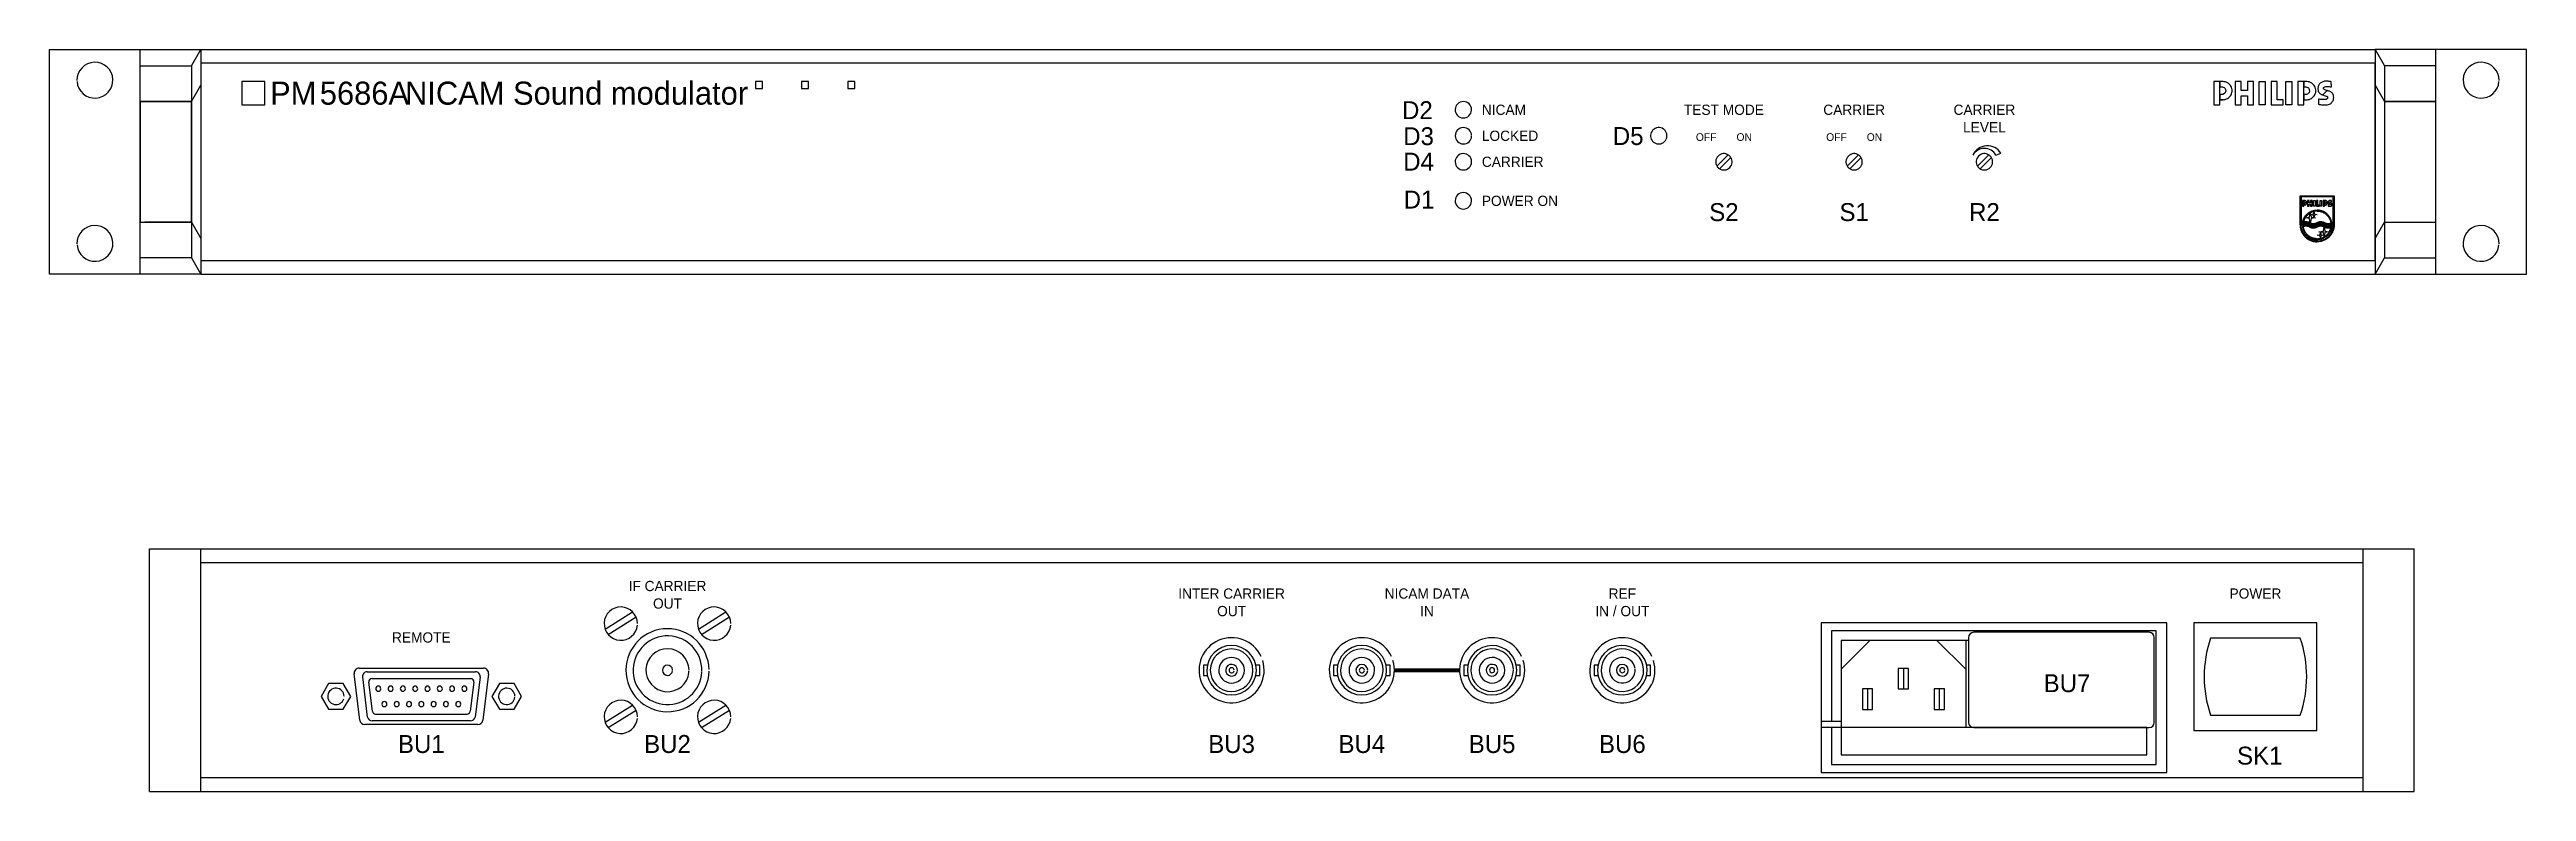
# Model space of a CAD drawing. Extents: x 74 to 556, y 66 to 211.
import ezdxf
from ezdxf.enums import TextEntityAlignment as Align

# ---------------------------------------------------------------- set-up
doc = ezdxf.new("R2010")
doc.units = 0
for name, color, linetype in [('KOMPONENT', 10, 'CONTINUOUS'), ('MAERKER', 5, 'CONTINUOUS'), ('SERVICE', 7, 'CONTINUOUS'), ('TEKST', 7, 'CONTINUOUS')]:
    doc.layers.add(name, color=color, linetype=linetype)

# ---------------------------------------------------------------- blocks, each defined once
blk = doc.blocks.new('BU1')
at = {"layer": 'KOMPONENT', "color": 0}
for p, q in [((7.11, -2.91), (6.41, 2.75)), ((26.91, 2.75), (26.21, -2.91))]:
    blk.add_line(p, q, dxfattribs=at)
for points in [[(7.04, 3.46), (26.28, 3.46)], [(7.73, -3.46), (25.59, -3.46)]]:
    blk.add_lwpolyline(points, dxfattribs=at)
for centre, radius, start, end in [((7.04, 2.83), 0.629, 90, 186.9968), ((8.26, 1.5), 0.5, 0.164, 359.1426), ((10.66, 1.5), 0.5, 0.164, 359.1426), ((13.06, 1.5), 0.5, 0.164, 359.1426), ((15.46, 1.5), 0.5, 0.164, 359.1426), ((17.86, 1.5), 0.5, 0.164, 359.1426), ((20.26, 1.5), 0.5, 0.164, 359.1426), ((22.66, 1.5), 0.5, 0.164, 359.1426), ((25.06, 1.5), 0.5, 0.164, 359.1426), ((26.28, 2.83), 0.629, 353.0032, 90), ((7.73, -2.83), 0.629, 186.9968, 270), ((9.46, -1.5), 0.5, 0.164, 359.1426), ((11.86, -1.5), 0.5, 0.164, 359.1426), ((14.26, -1.5), 0.5, 0.164, 359.1426), ((16.66, -1.5), 0.5, 0.164, 359.1426), ((19.06, -1.5), 0.5, 0.164, 359.1426), ((21.46, -1.5), 0.5, 0.164, 359.1426), ((23.86, -1.5), 0.5, 0.164, 359.1426), ((25.59, -2.83), 0.629, 270, 353.0032)]:
    blk.add_arc(centre, radius, start, end, dxfattribs=at)

msp = doc.modelspace()

# ---------------------------------------------------------------- linework, layer by layer
at = {"layer": 'KOMPONENT', "color": 0}
for p, q in [((73.5, 167.32), (73.5, 211.18)), ((73.5, 211.18), (103, 211.18)), ((91.2, 167.32), (91.2, 211.18)), ((91.2, 170.5), (91.2, 208)), ((91.2, 208), (101.2, 208)), ((101.2, 208), (101.2, 170.5)), ((103, 211.18), (103, 167.32)), ((527, 208.5), (103, 208.5)), ((103, 208.5), (103, 170)), ((556.5, 211.18), (527, 211.18)), ((527, 211.18), (527, 167.32)), ((538.8, 211.18), (527, 211.18)), ((527, 211.18), (527, 167.32)), ((527, 170), (527, 208.5)), ((538.8, 208), (528.8, 208)), ((528.8, 208), (528.8, 170.5)), ((538.8, 167.32), (538.8, 211.18)), ((538.8, 170.5), (538.8, 208)), ((556.5, 167.32), (556.5, 211.18)), ((92.1, 201.02), (101.2, 201.02)), ((528.8, 201.02), (528.8, 177.47)), ((538.8, 177.47), (538.8, 201.02)), ((101.2, 177.47), (92.1, 177.47)), ((101.2, 170.5), (91.2, 170.5)), ((103, 170), (527, 170)), ((528.8, 170.5), (538.8, 170.5)), ((103, 167.32), (73.5, 167.32)), ((527, 167.32), (556.5, 167.32)), ((527, 167.32), (538.8, 167.32)), ((93, 66.32), (93, 113.67)), ((103, 66.32), (103, 113.67)), ((524.6, 113.67), (524.6, 66.32)), ((534.6, 66.32), (534.6, 113.67)), ((103, 111), (524.6, 111)), ((418.95, 99.25), (418.95, 70.05)), ((486.35, 99.25), (418.95, 99.25)), ((421, 97.7), (421, 80.05)), ((484.3, 97.7), (421, 97.7)), ((482.91, 97.4), (448.71, 97.4)), ((484.3, 71.6), (484.3, 97.7)), ((486.35, 70.05), (486.35, 99.25)), ((491.65, 99.25), (491.65, 78.25)), ((515.65, 99.25), (491.65, 99.25)), ((515.65, 78.25), (515.65, 99.25)), ((428.45, 95.8), (422.85, 90.2)), ((422.85, 95.8), (422.85, 73.5)), ((447.71, 95.8), (422.85, 95.8)), ((441.55, 95.8), (447.15, 90.2)), ((447.15, 95.8), (447.15, 78.9)), ((447.71, 96.4), (447.71, 79.8)), ((483.91, 79.8), (483.91, 96.4)), ((512.4, 96.25), (494.9, 96.25)), ((127.9, 87.4), (126.45, 84.9)), ((130.78, 87.4), (127.9, 87.4)), ((132.23, 84.9), (130.78, 87.4)), ((133.99, 80.28), (132.89, 89.28)), ((133.88, 90.4), (158.12, 90.4)), ((135.52, 80.87), (134.56, 88.72)), ((135.42, 89.7), (156.58, 89.7)), ((157.44, 88.72), (156.48, 80.87)), ((159.11, 89.28), (158.01, 80.28)), ((161.22, 87.4), (159.77, 84.9)), ((164.1, 87.4), (161.22, 87.4)), ((165.55, 84.9), (164.1, 87.4)), ((434, 90.35), (434, 86.35)), ((436, 90.35), (434, 90.35)), ((435, 90.35), (435, 86.35)), ((436, 86.35), (436, 90.35)), ((126.45, 84.9), (127.9, 82.4)), ((127.9, 82.4), (130.78, 82.4)), ((130.78, 82.4), (132.23, 84.9)), ((159.77, 84.9), (161.22, 82.4)), ((161.22, 82.4), (164.1, 82.4)), ((164.1, 82.4), (164.82, 83.65)), ((164.82, 83.65), (165.55, 84.9)), ((427, 86.35), (427, 82.35)), ((429, 86.35), (427, 86.35)), ((427, 82.35), (429, 82.35)), ((428, 86.35), (428, 82.35)), ((429, 82.35), (429, 86.35)), ((434, 86.35), (436, 86.35)), ((441, 86.35), (441, 82.35)), ((443, 86.35), (441, 86.35)), ((441, 82.35), (443, 82.35)), ((442, 86.35), (442, 82.35)), ((443, 82.35), (443, 86.35)), ((157.02, 79.4), (134.98, 79.4)), ((155.61, 80.1), (136.39, 80.1)), ((418.95, 80.05), (422.95, 80.05)), ((418.95, 78.9), (482.45, 78.9)), ((448.71, 78.8), (482.91, 78.8)), ((482.45, 73.5), (482.45, 78.9)), ((491.65, 78.25), (515.65, 78.25)), ((494.9, 81.25), (512.4, 81.25)), ((422.85, 73.5), (482.45, 73.5)), ((524.6, 69), (103, 69)), ((418.95, 70.05), (486.35, 70.05)), ((421, 71.6), (484.3, 71.6))]:
    msp.add_line(p, q, dxfattribs=at)
for points in [[(101.2, 208), (103, 211.18)], [(103, 211.18), (527, 211.18)], [(527, 211.18), (528.8, 208)], [(101.2, 201.02), (103, 204.2)], [(527, 204.2), (528.8, 201.02)], [(91.2, 201.02), (101.2, 201.02)], [(528.8, 201.02), (538.8, 201.02)], [(398.65, 188.4), (400.86, 190.6)], [(399.14, 187.9), (401.35, 190.1)], [(424.05, 188.4), (426.26, 190.6)], [(424.54, 187.9), (426.75, 190.1)], [(449.45, 188.4), (451.66, 190.6)], [(449.94, 187.9), (452.15, 190.1)], [(91.2, 177.47), (101.2, 177.47)], [(101.2, 177.47), (103, 174.3)], [(527, 174.3), (528.8, 177.47)], [(528.8, 177.47), (538.8, 177.47)], [(101.2, 170.5), (103, 167.32)], [(527, 167.32), (528.8, 170.5)], [(103, 167.32), (527, 167.32)], [(93, 113.67), (534.6, 113.67)], [(181.83, 98.03), (187.18, 101.41)], [(182.43, 96.99), (187.87, 100.43)], [(200.03, 98.03), (205.38, 101.41)], [(200.63, 96.99), (206.07, 100.43)], [(181.83, 79.83), (187.18, 83.21)], [(182.43, 78.79), (187.87, 82.23)], [(200.03, 79.83), (205.38, 83.21)], [(200.63, 78.79), (206.07, 82.23)], [(421, 78.9), (421, 71.6)], [(93, 66.32), (534.6, 66.32)]]:
    msp.add_lwpolyline(points, dxfattribs=at)
for points in [[(91.2, 177.47), (101.2, 177.47), (101.2, 201.02), (91.2, 201.02)], [(528.8, 177.47), (538.8, 177.47), (538.8, 201.02), (528.8, 201.02)]]:
    msp.add_lwpolyline(points, close=True, dxfattribs=at)
at = {"layer": 'KOMPONENT', "color": 0, "linetype": 'CONTINUOUS'}
for points in [[(299.28, 91), (298.5, 91), (298.5, 89)], [(298.5, 89), (299.28, 89)], [(308.72, 89), (309.5, 89), (309.5, 91), (308.72, 91)], [(324.68, 91), (323.9, 91), (323.9, 89)], [(323.9, 89), (324.68, 89)], [(334.12, 89), (334.9, 89), (334.9, 91), (334.12, 91)], [(350.08, 91), (349.3, 91), (349.3, 89)], [(349.3, 89), (350.08, 89)], [(359.52, 89), (360.3, 89), (360.3, 91), (359.52, 91)], [(375.48, 91), (374.7, 91), (374.7, 89)], [(374.7, 89), (375.48, 89)], [(384.92, 89), (385.7, 89), (385.7, 91), (384.92, 91)]]:
    msp.add_lwpolyline(points, dxfattribs=at)
at = {"layer": 'KOMPONENT', "color": 0}
for centre, radius, start, end in [((82.35, 205.18), 3.5, 184.2976, 180.5462), ((547.65, 205.18), 3.5, 359.4538, 355.7024), ((349.2, 199.41), 1.6, 0.4345, 356.9658), ((349.2, 194.33), 1.6, 1.4465, 357.9761), ((387.3, 194.33), 1.6, 55.1821, 214.8179), ((387.3, 194.33), 1.6, 214.8179, 235.1821), ((387.3, 194.33), 1.6, 235.1821, 34.8179), ((387.3, 194.33), 1.6, 34.8179, 55.1821), ((349.2, 189.25), 1.6, 2.4576, 358.9877), ((400, 189.25), 1.6, 55.1821, 214.8179), ((400, 189.25), 1.6, 235.1821, 34.8179), ((400, 189.25), 1.6, 34.8179, 55.1821), ((425.4, 189.25), 1.6, 55.1821, 214.8179), ((425.4, 189.25), 1.6, 235.1821, 34.8179), ((425.4, 189.25), 1.6, 34.8179, 55.1821), ((450.8, 189.25), 1.6, 55.1821, 214.8179), ((450.8, 189.25), 1.6, 235.1821, 34.8179), ((450.8, 189.25), 1.6, 34.8179, 55.1821), ((400, 189.25), 1.6, 214.8179, 235.1821), ((425.4, 189.25), 1.6, 214.8179, 235.1821), ((450.8, 189.25), 1.6, 214.8179, 235.1821), ((349.2, 181.63), 1.6, 0.506, 357.0371), ((82.35, 173.32), 3.5, 184.6561, 180.9583), ((547.65, 173.32), 3.5, 359.0417, 355.3439), ((184.9, 99.1), 3.25, 0.4415, 354.7179), ((203.1, 99.1), 3.25, 0.4415, 354.7179), ((194, 90), 8.1, 0.8955, 358.7703), ((194, 90), 6.7, 358.7118, 356.994), ((448.71, 96.4), 1, 90, 180), ((482.91, 96.4), 1, 0, 90), ((194, 90), 4.2, 0.8494, 354.2997), ((304, 90), 6.35, 25.012, 17.2779), ((329.4, 90), 6.35, 25.012, 17.2779), ((354.8, 90), 6.35, 25.012, 17.2779), ((380.2, 90), 6.35, 25.012, 17.2779), ((516.77, 88.75), 23.12, 161.0754, 198.9246), ((490.53, 88.75), 23.12, 341.0754, 18.9246), ((133.88, 89.4), 1, 90, 186.9968), ((135.42, 88.83), 0.873, 90, 186.9968), ((156.58, 88.83), 0.873, 353.0032, 90), ((158.12, 89.4), 1, 353.0032, 90), ((194, 90), 1, 3.871, 357.2298), ((194, 90), 4.2, 354.5713, 359.4251), ((194, 90), 6.7, 357.8787, 358.6727), ((129.34, 84.9), 1.6, 0.6993, 343.5838), ((129.34, 84.9), 1.6, 356.2027, 357.6417), ((162.66, 84.9), 1.6, 0.722, 353.9277), ((162.66, 84.9), 1.6, 356.4423, 357.6701), ((184.9, 80.9), 3.25, 0.4415, 354.7179), ((203.1, 80.9), 3.25, 0.4415, 354.7179), ((134.98, 80.4), 1, 186.9968, 270), ((136.39, 80.97), 0.873, 186.9968, 270), ((155.61, 80.97), 0.873, 270, 353.0032), ((157.02, 80.4), 1, 270, 353.0032), ((448.71, 79.8), 1, 180, 270), ((482.91, 79.8), 1, 270, 0)]:
    msp.add_arc(centre, radius, start, end, dxfattribs=at)
at = {"layer": 'KOMPONENT', "color": 0, "linetype": 'CONTINUOUS'}
for centre, radius, start, end in [((304, 90), 4.83, 0.2874, 359.0615), ((304, 90), 4.15, 0.3282, 358.9093), ((304, 90), 2.5, 0.5522, 358.1653), ((329.4, 90), 4.83, 0.2889, 359.0569), ((329.4, 90), 4.15, 0.3301, 358.903), ((329.4, 90), 2.5, 0.5576, 358.1474), ((354.8, 90), 4.83, 0.5137, 359.4211), ((354.8, 90), 4.15, 1.8473, 0.5876), ((354.8, 90), 2.5, 0.9728, 358.8864), ((380.2, 90), 4.83, 2.7192, 1.5924), ((380.2, 90), 4.15, 3.1108, 1.8506), ((380.2, 90), 2.5, 7.4358, 5.3053), ((304, 90), 1.15, 355.6374, 350.044), ((304, 90), 0.5, 3.0482, 347.6973), ((329.4, 90), 1.15, 1.346, 355.8768), ((329.4, 90), 0.5, 2.6858, 351.1392), ((354.8, 90), 1.15, 357.2451, 352.1274), ((354.8, 90), 0.5, 4.968, 354.3174), ((380.2, 90), 1.15, 2.2573, 357.4165), ((380.2, 90), 0.5, 5.0443, 354.2303)]:
    msp.add_arc(centre, radius, start, end, dxfattribs=at)
at = {"layer": 'MAERKER', "color": 0}
for points in [[(111, 200.4), (115.5, 200.4), (115.5, 204.9), (111, 204.9)], [(211.16, 203.55), (212.51, 203.55), (212.51, 204.9), (211.16, 204.9)], [(220.16, 203.55), (221.51, 203.55), (221.51, 204.9), (220.16, 204.9)], [(229.16, 203.55), (230.51, 203.55), (230.51, 204.9), (229.16, 204.9)]]:
    msp.add_lwpolyline(points, close=True, dxfattribs=at)
at = {"layer": 'TEKST', "color": 0, "linetype": 'CONTINUOUS'}
for p, q in [((497.33, 201.36), (496.73, 201.36)), ((513.23, 180.81), (513.08, 180.81))]:
    msp.add_line(p, q, dxfattribs=at)
for points in [[(495.56, 200.4), (496.73, 200.4), (496.73, 203.88), (496.73, 204.9), (495.56, 204.9), (495.56, 200.4)], [(496.73, 203.88), (497.16, 203.88), (497.36, 203.84), (497.53, 203.75), (497.63, 203.67), (497.73, 203.54), (497.81, 203.38), (497.85, 203.07), (497.77, 202.78), (497.65, 202.63), (497.45, 202.48), (497.27, 202.4), (497.14, 202.38), (496.73, 202.38), (496.73, 201.36), (497.37, 201.37), (497.58, 201.38), (497.77, 201.42), (498.03, 201.51), (498.21, 201.6), (498.38, 201.71), (498.53, 201.85), (498.66, 201.97), (498.78, 202.12), (498.89, 202.32), (498.99, 202.52), (499.06, 202.78), (499.08, 203), (499.08, 203.3), (499.05, 203.56), (498.95, 203.84), (498.78, 204.13), (498.53, 204.43), (498.3, 204.62), (498.07, 204.74), (497.78, 204.84), (497.58, 204.87), (497.33, 204.9), (496.73, 204.9), (496.73, 203.88)], [(499.67, 200.4), (500.84, 200.4), (500.84, 202.16), (502.1, 202.16), (502.1, 200.4), (503.27, 200.4), (503.27, 204.9), (502.1, 204.9), (502.1, 203.14), (500.84, 203.14), (500.84, 204.9), (499.67, 204.9), (499.67, 200.4)], [(504.39, 200.4), (504.39, 204.9), (505.56, 204.9), (505.56, 200.4), (504.39, 200.4)], [(506.69, 200.4), (509.03, 200.4), (509.03, 201.37), (507.86, 201.37), (507.86, 204.9), (506.69, 204.9), (506.69, 200.4)], [(509.59, 200.4), (509.59, 204.9), (510.76, 204.9), (510.76, 200.4), (509.59, 200.4)], [(511.89, 200.4), (513.06, 200.4), (513.06, 203.88), (513.06, 204.9), (511.89, 204.9), (511.89, 200.4)], [(513.06, 203.88), (513.49, 203.88), (513.7, 203.84), (513.86, 203.75), (513.97, 203.67), (514.06, 203.54), (514.14, 203.38), (514.18, 203.07), (514.1, 202.78), (513.98, 202.63), (513.78, 202.48), (513.6, 202.4), (513.47, 202.38), (513.06, 202.38), (513.06, 201.36), (513.71, 201.37), (513.91, 201.38), (514.1, 201.42), (514.36, 201.51), (514.55, 201.6), (514.71, 201.71), (514.87, 201.85), (514.99, 201.97), (515.12, 202.12), (515.22, 202.32), (515.32, 202.52), (515.4, 202.78), (515.42, 203), (515.42, 203.3), (515.38, 203.56), (515.29, 203.84), (515.12, 204.13), (514.87, 204.43), (514.63, 204.62), (514.4, 204.74), (514.11, 204.84), (513.91, 204.87), (513.67, 204.9), (513.06, 204.9), (513.06, 203.88)], [(517.63, 203.15), (517.53, 203.19), (517.38, 203.24), (517.21, 203.29), (517.09, 203.36), (517, 203.42), (516.95, 203.51), (516.92, 203.63), (516.95, 203.73), (517.07, 203.81), (517.2, 203.89), (517.35, 203.93), (517.49, 203.96), (517.69, 203.96), (517.85, 203.94), (518.03, 203.92), (518.2, 203.9), (518.33, 203.88), (518.45, 203.86), (518.44, 204.88), (518.31, 204.92), (518.14, 204.93), (517.96, 204.95), (517.81, 204.96), (517.64, 204.97), (517.45, 204.96), (517.29, 204.96), (517.13, 204.96), (516.96, 204.91), (516.81, 204.87), (516.68, 204.82), (516.51, 204.76), (516.38, 204.68), (516.26, 204.59), (516.17, 204.47), (516.06, 204.37), (515.99, 204.26), (515.93, 204.12), (515.87, 203.94), (515.85, 203.78), (515.83, 203.61), (515.83, 203.44), (515.86, 203.27), (515.88, 203.11), (515.91, 202.97), (515.98, 202.84), (516.05, 202.75), (516.14, 202.65), (516.22, 202.56), (516.34, 202.49), (516.49, 202.41), (516.63, 202.37), (516.7, 202.35), (516.79, 202.32), (517.63, 203.15)], [(515.93, 200.47), (516.1, 200.44), (516.34, 200.41), (516.51, 200.39), (516.7, 200.37), (516.9, 200.35), (517.09, 200.34), (517.27, 200.35), (517.46, 200.36), (517.68, 200.39), (517.88, 200.43), (518.06, 200.51), (518.24, 200.59), (518.39, 200.69), (518.51, 200.82), (518.63, 200.93), (518.73, 201.09), (518.79, 201.22), (518.86, 201.41), (518.9, 201.64), (518.91, 201.83), (518.9, 202.03), (518.86, 202.22), (518.81, 202.36), (518.75, 202.49), (518.67, 202.62), (518.57, 202.72), (518.46, 202.81), (518.34, 202.88), (518.21, 202.95), (518.09, 203.01), (517.95, 203.07), (517.81, 203.11), (517.72, 203.12), (517.63, 203.15), (516.79, 202.32), (516.95, 202.26), (517.08, 202.21), (517.26, 202.15), (517.46, 202.09), (517.59, 202.03), (517.69, 201.94), (517.73, 201.86), (517.75, 201.77), (517.73, 201.65), (517.68, 201.58), (517.59, 201.51), (517.44, 201.44), (517.28, 201.4), (517.15, 201.38), (516.96, 201.38), (516.79, 201.39), (516.64, 201.39), (516.48, 201.41), (516.31, 201.43), (516.14, 201.47), (516.03, 201.49), (515.94, 201.51), (515.93, 200.47)], [(512.36, 176.94), (512.36, 182.61), (519, 182.61), (519, 176.94), (518.81, 176.94), (518.81, 182.43), (512.55, 182.43), (512.55, 176.94), (512.36, 176.94)], [(512.79, 176.94), (512.79, 177), (512.8, 177.09), (512.8, 177.17), (512.81, 177.25), (512.82, 177.32), (512.83, 177.39), (512.84, 177.47), (512.85, 177.53), (512.88, 177.62), (512.89, 177.69), (512.92, 177.77), (512.94, 177.85), (512.97, 177.94), (513.01, 178.02), (513.05, 178.12), (513.09, 178.22), (513.13, 178.29), (513.18, 178.39), (513.24, 178.48), (513.31, 178.58), (513.37, 178.68), (513.47, 178.79), (513.57, 178.9), (513.66, 179), (513.77, 179.1), (513.88, 179.19), (514.02, 179.3), (514.22, 179.43), (514.43, 179.54), (514.59, 179.61), (514.74, 179.67), (514.85, 179.7), (515, 179.74), (515.11, 179.77), (515.26, 179.79), (515.42, 179.81), (515.59, 179.82), (515.68, 179.82), (515.68, 179.64), (515.57, 179.64), (515.47, 179.63), (515.33, 179.62), (515.2, 179.6), (515.07, 179.57), (514.95, 179.54), (514.82, 179.5), (514.7, 179.46), (514.59, 179.41), (514.5, 179.37), (514.41, 179.32), (514.3, 179.26), (514.2, 179.2), (514.1, 179.13), (514, 179.06), (513.92, 178.99), (513.85, 178.93), (513.78, 178.86), (513.7, 178.79), (513.65, 178.72), (513.59, 178.66), (513.54, 178.59), (513.48, 178.52), (513.42, 178.44), (513.37, 178.34), (513.32, 178.27), (513.25, 178.13), (513.21, 178.05), (513.18, 177.97), (513.14, 177.86), (513.1, 177.75), (513.06, 177.63), (513.04, 177.54), (513.02, 177.44), (513, 177.31), (512.99, 177.19), (512.98, 177.09), (512.97, 177.01), (512.97, 176.94), (512.79, 176.94)], [(512.8, 180.57), (513.08, 180.57), (513.08, 181.43), (513.08, 181.69), (512.8, 181.69), (512.8, 180.57)], [(513.08, 181.43), (513.19, 181.43), (513.24, 181.42), (513.28, 181.4), (513.31, 181.38), (513.33, 181.35), (513.35, 181.31), (513.36, 181.23), (513.34, 181.16), (513.31, 181.12), (513.26, 181.09), (513.22, 181.07), (513.19, 181.06), (513.08, 181.06), (513.08, 180.81), (513.24, 180.81), (513.3, 180.82), (513.34, 180.83), (513.41, 180.85), (513.45, 180.87), (513.49, 180.9), (513.53, 180.93), (513.56, 180.96), (513.59, 181), (513.62, 181.05), (513.64, 181.1), (513.66, 181.16), (513.67, 181.22), (513.67, 181.29), (513.66, 181.35), (513.63, 181.42), (513.59, 181.49), (513.53, 181.57), (513.47, 181.62), (513.42, 181.65), (513.35, 181.67), (513.3, 181.68), (513.23, 181.69), (513.08, 181.69), (513.08, 181.43)], [(513.34, 178.3), (514.21, 178.45), (514.35, 179.31), (514.5, 178.45), (515.36, 178.3), (514.5, 178.15), (514.35, 177.29), (514.21, 178.15), (513.34, 178.3)], [(513.81, 180.57), (514.1, 180.57), (514.1, 181.01), (514.41, 181.01), (514.41, 180.57), (514.7, 180.57), (514.7, 181.69), (514.41, 181.69), (514.41, 181.25), (514.1, 181.25), (514.1, 181.69), (513.81, 181.69), (513.81, 180.57)], [(514.4, 178.94), (514.96, 179.04), (515.05, 179.59), (515.14, 179.04), (515.7, 178.94), (515.14, 178.85), (515.05, 178.29), (514.96, 178.85), (514.4, 178.94)], [(514.98, 180.57), (514.98, 181.69), (515.27, 181.69), (515.27, 180.57), (514.98, 180.57)], [(515.55, 180.57), (516.12, 180.57), (516.12, 180.81), (515.83, 180.81), (515.83, 181.69), (515.55, 181.69), (515.55, 180.57)], [(518.56, 176.94), (518.56, 177), (518.56, 177.09), (518.55, 177.17), (518.55, 177.25), (518.54, 177.32), (518.53, 177.39), (518.52, 177.47), (518.5, 177.53), (518.48, 177.62), (518.46, 177.69), (518.44, 177.77), (518.41, 177.85), (518.38, 177.94), (518.35, 178.02), (518.31, 178.12), (518.26, 178.22), (518.23, 178.29), (518.17, 178.39), (518.12, 178.48), (518.05, 178.58), (517.98, 178.68), (517.89, 178.79), (517.79, 178.9), (517.69, 179), (517.58, 179.1), (517.48, 179.19), (517.34, 179.3), (517.13, 179.43), (516.93, 179.54), (516.77, 179.61), (516.61, 179.67), (516.5, 179.7), (516.35, 179.74), (516.24, 179.77), (516.1, 179.79), (515.93, 179.81), (515.77, 179.82), (515.68, 179.82), (515.68, 179.64), (515.78, 179.64), (515.89, 179.63), (516.02, 179.62), (516.16, 179.6), (516.29, 179.57), (516.41, 179.54), (516.54, 179.5), (516.65, 179.46), (516.76, 179.41), (516.86, 179.37), (516.95, 179.32), (517.06, 179.26), (517.16, 179.2), (517.26, 179.13), (517.36, 179.06), (517.44, 178.99), (517.51, 178.93), (517.58, 178.86), (517.65, 178.79), (517.71, 178.72), (517.76, 178.66), (517.82, 178.59), (517.87, 178.52), (517.93, 178.44), (517.99, 178.34), (518.03, 178.27), (518.11, 178.13), (518.15, 178.05), (518.18, 177.97), (518.22, 177.86), (518.26, 177.75), (518.29, 177.63), (518.31, 177.54), (518.34, 177.44), (518.36, 177.31), (518.37, 177.19), (518.38, 177.09), (518.38, 177.01), (518.38, 176.94), (518.56, 176.94)], [(516.26, 180.57), (516.26, 181.69), (516.55, 181.69), (516.55, 180.57), (516.26, 180.57)], [(516.83, 180.57), (517.12, 180.57), (517.12, 181.43), (517.12, 181.69), (516.83, 181.69), (516.83, 180.57)], [(517.12, 181.43), (517.23, 181.43), (517.28, 181.42), (517.32, 181.4), (517.34, 181.38), (517.37, 181.35), (517.39, 181.31), (517.4, 181.23), (517.38, 181.16), (517.35, 181.12), (517.3, 181.09), (517.25, 181.07), (517.22, 181.06), (517.12, 181.06), (517.12, 180.81), (517.28, 180.81), (517.33, 180.82), (517.38, 180.83), (517.44, 180.85), (517.49, 180.87), (517.53, 180.9), (517.57, 180.93), (517.6, 180.96), (517.63, 181), (517.65, 181.05), (517.68, 181.1), (517.7, 181.16), (517.7, 181.22), (517.7, 181.29), (517.69, 181.35), (517.67, 181.42), (517.63, 181.49), (517.57, 181.57), (517.51, 181.62), (517.45, 181.65), (517.38, 181.67), (517.33, 181.68), (517.27, 181.69), (517.12, 181.69), (517.12, 181.43)], [(518.27, 181.25), (518.25, 181.26), (518.21, 181.28), (518.17, 181.29), (518.14, 181.3), (518.12, 181.32), (518.1, 181.34), (518.1, 181.37), (518.1, 181.4), (518.13, 181.42), (518.16, 181.44), (518.2, 181.45), (518.24, 181.45), (518.28, 181.45), (518.32, 181.45), (518.37, 181.44), (518.41, 181.44), (518.44, 181.43), (518.47, 181.43), (518.47, 181.68), (518.44, 181.69), (518.4, 181.69), (518.35, 181.7), (518.32, 181.7), (518.27, 181.7), (518.23, 181.7), (518.19, 181.7), (518.15, 181.7), (518.1, 181.69), (518.07, 181.68), (518.04, 181.67), (517.99, 181.65), (517.96, 181.63), (517.93, 181.61), (517.91, 181.58), (517.88, 181.55), (517.86, 181.53), (517.85, 181.49), (517.84, 181.45), (517.83, 181.41), (517.83, 181.37), (517.83, 181.32), (517.83, 181.28), (517.84, 181.24), (517.85, 181.21), (517.86, 181.18), (517.88, 181.15), (517.9, 181.13), (517.92, 181.11), (517.95, 181.09), (517.99, 181.07), (518.02, 181.06), (518.04, 181.06), (518.06, 181.05), (518.27, 181.25)], [(517.85, 180.59), (517.89, 180.58), (517.95, 180.58), (517.99, 180.57), (518.04, 180.57), (518.09, 180.56), (518.14, 180.56), (518.18, 180.56), (518.23, 180.56), (518.28, 180.57), (518.33, 180.58), (518.38, 180.6), (518.42, 180.62), (518.46, 180.64), (518.49, 180.68), (518.52, 180.71), (518.54, 180.74), (518.56, 180.78), (518.58, 180.82), (518.59, 180.88), (518.59, 180.93), (518.59, 180.98), (518.58, 181.02), (518.56, 181.06), (518.55, 181.09), (518.53, 181.12), (518.5, 181.15), (518.48, 181.17), (518.45, 181.19), (518.41, 181.2), (518.38, 181.22), (518.35, 181.23), (518.32, 181.24), (518.29, 181.25), (518.27, 181.25), (518.06, 181.05), (518.1, 181.03), (518.14, 181.02), (518.18, 181.01), (518.23, 180.99), (518.26, 180.98), (518.28, 180.96), (518.3, 180.93), (518.3, 180.91), (518.3, 180.88), (518.28, 180.86), (518.26, 180.85), (518.22, 180.83), (518.18, 180.82), (518.15, 180.82), (518.11, 180.82), (518.06, 180.82), (518.03, 180.82), (517.99, 180.82), (517.94, 180.83), (517.9, 180.84), (517.88, 180.84), (517.85, 180.85), (517.85, 180.59)], [(512.36, 176.94), (512.36, 176.86), (512.37, 176.76), (512.37, 176.67), (512.38, 176.58), (512.39, 176.5), (512.4, 176.41), (512.42, 176.33), (512.43, 176.25), (512.46, 176.15), (512.47, 176.07), (512.5, 175.98), (512.53, 175.89), (512.57, 175.78), (512.61, 175.69), (512.65, 175.57), (512.71, 175.47), (512.74, 175.38), (512.81, 175.27), (512.87, 175.16), (512.95, 175.05), (513.03, 174.94), (513.13, 174.81), (513.25, 174.68), (513.36, 174.56), (513.48, 174.45), (513.61, 174.34), (513.77, 174.23), (514, 174.07), (514.24, 173.95), (514.43, 173.86), (514.61, 173.8), (514.73, 173.76), (514.9, 173.71), (515.03, 173.68), (515.2, 173.66), (515.38, 173.63), (515.58, 173.62), (515.68, 173.62), (515.68, 173.8), (515.55, 173.81), (515.43, 173.81), (515.27, 173.83), (515.12, 173.85), (514.97, 173.88), (514.84, 173.92), (514.68, 173.97), (514.55, 174.02), (514.42, 174.07), (514.31, 174.12), (514.2, 174.17), (514.08, 174.24), (513.96, 174.32), (513.85, 174.39), (513.73, 174.48), (513.64, 174.55), (513.56, 174.63), (513.48, 174.71), (513.39, 174.79), (513.32, 174.87), (513.26, 174.94), (513.2, 175.02), (513.13, 175.11), (513.07, 175.2), (513, 175.31), (512.95, 175.4), (512.87, 175.54), (512.82, 175.65), (512.78, 175.75), (512.73, 175.86), (512.69, 176), (512.65, 176.14), (512.62, 176.24), (512.6, 176.36), (512.57, 176.5), (512.56, 176.64), (512.55, 176.76), (512.55, 176.85), (512.55, 176.94), (512.36, 176.94)], [(512.79, 176.94), (512.79, 176.87), (512.8, 176.79), (512.8, 176.7), (512.81, 176.63), (512.82, 176.56), (512.83, 176.48), (512.84, 176.41), (512.85, 176.34), (512.88, 176.26), (512.89, 176.19), (512.92, 176.11), (512.94, 176.02), (512.97, 175.93), (513.01, 175.85), (513.05, 175.75), (513.09, 175.66), (513.13, 175.59), (513.18, 175.49), (513.24, 175.39), (513.31, 175.29), (513.37, 175.2), (513.47, 175.08), (513.57, 174.97), (513.66, 174.87), (513.77, 174.78), (513.88, 174.68), (514.02, 174.58), (514.22, 174.45), (514.43, 174.34), (514.59, 174.26), (514.74, 174.21), (514.85, 174.17), (515, 174.13), (515.11, 174.11), (515.26, 174.08), (515.42, 174.06), (515.59, 174.05), (515.68, 174.05), (515.68, 174.23), (515.57, 174.24), (515.47, 174.24), (515.33, 174.25), (515.2, 174.27), (515.07, 174.3), (514.95, 174.33), (514.82, 174.37), (514.7, 174.41), (514.59, 174.46), (514.5, 174.5), (514.41, 174.55), (514.3, 174.61), (514.2, 174.68), (514.1, 174.74), (514, 174.82), (513.92, 174.88), (513.85, 174.95), (513.78, 175.01), (513.7, 175.08), (513.65, 175.15), (513.59, 175.21), (513.54, 175.28), (513.48, 175.36), (513.42, 175.44), (513.37, 175.53), (513.32, 175.61), (513.25, 175.74), (513.21, 175.83), (513.18, 175.91), (513.14, 176.01), (513.1, 176.13), (513.06, 176.24), (513.04, 176.33), (513.02, 176.43), (513, 176.56), (512.99, 176.68), (512.98, 176.79), (512.97, 176.86), (512.97, 176.94), (512.79, 176.94)], [(514.23, 177.03), (514.23, 176.85), (514.17, 176.88), (514.1, 176.92), (514.03, 176.95), (513.95, 176.97), (513.88, 176.99), (513.8, 177.01), (513.73, 177.02), (513.66, 177.03), (513.59, 177.04), (513.52, 177.04), (513.44, 177.04), (513.36, 177.03), (513.29, 177.02), (513.22, 177.01), (513.16, 177), (513.1, 176.98), (513.04, 176.96), (512.99, 176.94), (512.99, 176.94), (512.97, 176.94), (512.98, 177.12), (513.03, 177.14), (513.07, 177.15), (513.12, 177.17), (513.22, 177.19), (513.31, 177.21), (513.38, 177.21), (513.45, 177.22), (513.53, 177.22), (513.6, 177.22), (513.67, 177.21), (513.73, 177.2), (513.81, 177.19), (513.88, 177.17), (513.93, 177.16), (513.99, 177.14), (514.04, 177.12), (514.08, 177.1), (514.14, 177.08), (514.19, 177.05), (514.23, 177.03)], [(514.24, 176.67), (514.24, 176.49), (514.17, 176.52), (514.1, 176.56), (514.03, 176.59), (513.95, 176.61), (513.88, 176.63), (513.81, 176.65), (513.74, 176.66), (513.66, 176.67), (513.59, 176.68), (513.52, 176.68), (513.44, 176.68), (513.36, 176.67), (513.29, 176.66), (513.23, 176.65), (513.16, 176.64), (513.1, 176.62), (513.04, 176.6), (512.99, 176.58), (513, 176.58), (512.98, 176.76), (513.03, 176.78), (513.08, 176.79), (513.12, 176.81), (513.22, 176.83), (513.31, 176.85), (513.38, 176.85), (513.45, 176.86), (513.53, 176.86), (513.6, 176.86), (513.67, 176.85), (513.73, 176.84), (513.81, 176.83), (513.88, 176.81), (513.93, 176.8), (513.99, 176.78), (514.04, 176.76), (514.08, 176.74), (514.14, 176.72), (514.2, 176.69), (514.24, 176.67)], [(514.23, 177.39), (514.23, 177.21), (514.17, 177.24), (514.1, 177.28), (514.03, 177.31), (513.95, 177.33), (513.88, 177.35), (513.8, 177.37), (513.73, 177.38), (513.66, 177.39), (513.59, 177.4), (513.52, 177.4), (513.44, 177.4), (513.36, 177.39), (513.29, 177.38), (513.22, 177.37), (513.16, 177.36), (513.1, 177.34), (513.04, 177.32), (512.99, 177.3), (512.99, 177.3), (513.03, 177.5), (513.07, 177.51), (513.12, 177.53), (513.22, 177.55), (513.31, 177.57), (513.38, 177.57), (513.45, 177.58), (513.53, 177.58), (513.6, 177.58), (513.67, 177.57), (513.73, 177.56), (513.81, 177.55), (513.88, 177.53), (513.93, 177.52), (513.99, 177.5), (514.04, 177.48), (514.08, 177.46), (514.14, 177.44), (514.19, 177.41), (514.23, 177.39)], [(514.23, 177.21), (514.23, 177.39), (514.3, 177.35), (514.37, 177.32), (514.44, 177.29), (514.52, 177.26), (514.59, 177.24), (514.66, 177.22), (514.73, 177.21), (514.8, 177.2), (514.88, 177.2), (514.95, 177.19), (515.03, 177.2), (515.11, 177.2), (515.18, 177.21), (515.24, 177.22), (515.31, 177.24), (515.37, 177.26), (515.43, 177.27), (515.47, 177.29), (515.52, 177.31), (515.59, 177.34), (515.64, 177.36), (515.68, 177.39), (515.68, 177.21), (515.62, 177.18), (515.56, 177.15), (515.49, 177.12), (515.44, 177.1), (515.39, 177.08), (515.35, 177.07), (515.25, 177.05), (515.16, 177.03), (515.08, 177.02), (515.02, 177.02), (514.94, 177.01), (514.86, 177.02), (514.8, 177.02), (514.74, 177.03), (514.66, 177.05), (514.59, 177.06), (514.54, 177.07), (514.48, 177.09), (514.43, 177.11), (514.38, 177.13), (514.33, 177.16), (514.27, 177.19), (514.23, 177.21)], [(514.23, 176.85), (514.23, 177.03), (514.3, 176.99), (514.37, 176.96), (514.44, 176.93), (514.52, 176.9), (514.59, 176.88), (514.66, 176.86), (514.73, 176.85), (514.8, 176.84), (514.88, 176.84), (514.95, 176.83), (515.03, 176.83), (515.11, 176.84), (515.18, 176.85), (515.24, 176.86), (515.31, 176.88), (515.37, 176.9), (515.43, 176.91), (515.47, 176.93), (515.52, 176.95), (515.59, 176.98), (515.64, 177), (515.68, 177.03), (515.68, 176.85), (515.62, 176.82), (515.56, 176.79), (515.49, 176.76), (515.44, 176.74), (515.39, 176.72), (515.35, 176.71), (515.25, 176.68), (515.16, 176.67), (515.08, 176.66), (515.02, 176.65), (514.94, 176.65), (514.86, 176.66), (514.8, 176.66), (514.74, 176.67), (514.66, 176.68), (514.59, 176.7), (514.54, 176.71), (514.48, 176.73), (514.43, 176.75), (514.38, 176.77), (514.33, 176.8), (514.27, 176.83), (514.23, 176.85)], [(514.23, 176.49), (514.23, 176.67), (514.3, 176.63), (514.37, 176.6), (514.44, 176.57), (514.52, 176.54), (514.59, 176.52), (514.66, 176.5), (514.73, 176.49), (514.8, 176.48), (514.88, 176.48), (514.95, 176.47), (515.03, 176.47), (515.11, 176.48), (515.18, 176.49), (515.24, 176.5), (515.31, 176.52), (515.37, 176.53), (515.43, 176.55), (515.47, 176.57), (515.52, 176.59), (515.59, 176.62), (515.64, 176.64), (515.68, 176.67), (515.68, 176.49), (515.62, 176.46), (515.56, 176.43), (515.49, 176.4), (515.44, 176.38), (515.39, 176.36), (515.35, 176.35), (515.25, 176.32), (515.16, 176.31), (515.08, 176.3), (515.02, 176.29), (514.94, 176.29), (514.86, 176.3), (514.8, 176.3), (514.74, 176.31), (514.66, 176.32), (514.59, 176.34), (514.54, 176.35), (514.48, 176.37), (514.43, 176.39), (514.38, 176.41), (514.33, 176.44), (514.27, 176.46), (514.23, 176.49)], [(517.12, 177.39), (517.12, 177.21), (517.06, 177.24), (516.98, 177.28), (516.91, 177.31), (516.84, 177.33), (516.76, 177.35), (516.69, 177.37), (516.62, 177.38), (516.55, 177.39), (516.47, 177.4), (516.4, 177.4), (516.32, 177.4), (516.24, 177.39), (516.17, 177.38), (516.11, 177.37), (516.04, 177.36), (515.98, 177.34), (515.93, 177.32), (515.88, 177.3), (515.83, 177.28), (515.77, 177.26), (515.72, 177.23), (515.68, 177.21), (515.68, 177.39), (515.73, 177.42), (515.79, 177.45), (515.86, 177.48), (515.92, 177.5), (515.96, 177.51), (516, 177.53), (516.1, 177.55), (516.19, 177.57), (516.27, 177.57), (516.34, 177.58), (516.41, 177.58), (516.49, 177.58), (516.55, 177.57), (516.62, 177.56), (516.69, 177.55), (516.76, 177.53), (516.81, 177.52), (516.87, 177.5), (516.92, 177.48), (516.97, 177.46), (517.02, 177.44), (517.08, 177.41), (517.12, 177.39)], [(517.12, 177.03), (517.12, 176.85), (517.06, 176.88), (516.98, 176.92), (516.91, 176.95), (516.84, 176.97), (516.76, 176.99), (516.69, 177.01), (516.62, 177.02), (516.55, 177.03), (516.47, 177.04), (516.4, 177.04), (516.32, 177.04), (516.24, 177.03), (516.17, 177.02), (516.11, 177.01), (516.04, 177), (515.98, 176.98), (515.93, 176.96), (515.88, 176.94), (515.83, 176.92), (515.77, 176.89), (515.72, 176.87), (515.68, 176.85), (515.68, 177.03), (515.73, 177.06), (515.79, 177.09), (515.86, 177.12), (515.92, 177.14), (515.96, 177.15), (516, 177.17), (516.1, 177.19), (516.19, 177.21), (516.27, 177.21), (516.34, 177.22), (516.41, 177.22), (516.49, 177.22), (516.55, 177.21), (516.62, 177.2), (516.69, 177.19), (516.76, 177.17), (516.81, 177.16), (516.87, 177.14), (516.92, 177.12), (516.97, 177.1), (517.02, 177.08), (517.08, 177.05), (517.12, 177.03)], [(519, 176.94), (519, 176.86), (518.99, 176.76), (518.99, 176.67), (518.98, 176.58), (518.97, 176.5), (518.96, 176.41), (518.94, 176.33), (518.93, 176.25), (518.9, 176.15), (518.88, 176.07), (518.86, 175.98), (518.83, 175.89), (518.79, 175.78), (518.75, 175.69), (518.7, 175.57), (518.65, 175.47), (518.61, 175.38), (518.55, 175.27), (518.48, 175.16), (518.41, 175.05), (518.33, 174.94), (518.22, 174.81), (518.11, 174.68), (518, 174.56), (517.88, 174.45), (517.75, 174.34), (517.59, 174.23), (517.35, 174.07), (517.12, 173.95), (516.93, 173.86), (516.75, 173.8), (516.63, 173.76), (516.46, 173.71), (516.33, 173.68), (516.16, 173.66), (515.97, 173.63), (515.78, 173.62), (515.68, 173.62), (515.68, 173.8), (515.8, 173.81), (515.93, 173.81), (516.09, 173.83), (516.24, 173.85), (516.39, 173.88), (516.52, 173.92), (516.68, 173.97), (516.81, 174.02), (516.94, 174.07), (517.05, 174.12), (517.16, 174.17), (517.28, 174.24), (517.4, 174.32), (517.51, 174.39), (517.62, 174.48), (517.71, 174.55), (517.8, 174.63), (517.88, 174.71), (517.96, 174.79), (518.04, 174.87), (518.09, 174.94), (518.16, 175.02), (518.22, 175.11), (518.29, 175.2), (518.36, 175.31), (518.41, 175.4), (518.49, 175.54), (518.54, 175.65), (518.58, 175.75), (518.62, 175.86), (518.67, 176), (518.71, 176.14), (518.73, 176.24), (518.76, 176.36), (518.78, 176.5), (518.8, 176.64), (518.81, 176.76), (518.81, 176.85), (518.81, 176.94), (519, 176.94)], [(518.56, 176.94), (518.56, 176.87), (518.56, 176.79), (518.55, 176.7), (518.55, 176.63), (518.54, 176.56), (518.53, 176.48), (518.52, 176.41), (518.5, 176.34), (518.48, 176.26), (518.46, 176.19), (518.44, 176.11), (518.41, 176.02), (518.38, 175.93), (518.35, 175.85), (518.31, 175.75), (518.26, 175.66), (518.23, 175.59), (518.17, 175.49), (518.12, 175.39), (518.05, 175.29), (517.98, 175.2), (517.89, 175.08), (517.79, 174.97), (517.69, 174.87), (517.58, 174.78), (517.48, 174.68), (517.34, 174.58), (517.13, 174.45), (516.93, 174.34), (516.77, 174.26), (516.61, 174.21), (516.5, 174.17), (516.35, 174.13), (516.24, 174.11), (516.1, 174.08), (515.93, 174.06), (515.77, 174.05), (515.68, 174.05), (515.68, 174.23), (515.78, 174.24), (515.89, 174.24), (516.02, 174.25), (516.16, 174.27), (516.29, 174.3), (516.41, 174.33), (516.54, 174.37), (516.65, 174.41), (516.76, 174.46), (516.86, 174.5), (516.95, 174.55), (517.06, 174.61), (517.16, 174.68), (517.26, 174.74), (517.36, 174.82), (517.44, 174.88), (517.51, 174.95), (517.58, 175.01), (517.65, 175.08), (517.71, 175.15), (517.76, 175.21), (517.82, 175.28), (517.87, 175.36), (517.93, 175.44), (517.99, 175.53), (518.03, 175.61), (518.11, 175.74), (518.15, 175.83), (518.18, 175.91), (518.22, 176.01), (518.26, 176.13), (518.29, 176.24), (518.31, 176.33), (518.34, 176.43), (518.36, 176.56), (518.37, 176.68), (518.38, 176.79), (518.38, 176.86), (518.38, 176.94), (518.56, 176.94)], [(517.12, 176.67), (517.12, 176.49), (517.06, 176.52), (516.98, 176.56), (516.91, 176.58), (516.84, 176.61), (516.76, 176.63), (516.69, 176.65), (516.62, 176.66), (516.55, 176.67), (516.47, 176.68), (516.4, 176.68), (516.32, 176.68), (516.24, 176.67), (516.17, 176.66), (516.11, 176.65), (516.04, 176.64), (515.98, 176.62), (515.93, 176.6), (515.88, 176.58), (515.83, 176.56), (515.77, 176.53), (515.72, 176.51), (515.68, 176.49), (515.68, 176.67), (515.73, 176.7), (515.79, 176.73), (515.86, 176.76), (515.92, 176.78), (515.96, 176.79), (516, 176.8), (516.1, 176.83), (516.19, 176.84), (516.27, 176.85), (516.34, 176.86), (516.41, 176.86), (516.49, 176.86), (516.55, 176.85), (516.62, 176.84), (516.69, 176.83), (516.76, 176.81), (516.81, 176.8), (516.87, 176.78), (516.92, 176.76), (516.97, 176.74), (517.02, 176.72), (517.08, 176.69), (517.12, 176.67)], [(515.69, 174.93), (516.25, 175.02), (516.34, 175.58), (516.43, 175.02), (516.99, 174.93), (516.43, 174.83), (516.34, 174.28), (516.25, 174.83), (515.69, 174.93)], [(516.02, 175.58), (516.89, 175.73), (517.03, 176.59), (517.18, 175.73), (518.04, 175.58), (517.18, 175.44), (517.03, 174.58), (516.89, 175.44), (516.02, 175.58)], [(517.12, 177.21), (517.12, 177.39), (517.18, 177.35), (517.26, 177.32), (517.33, 177.29), (517.4, 177.26), (517.47, 177.24), (517.55, 177.22), (517.62, 177.21), (517.69, 177.2), (517.76, 177.2), (517.84, 177.19), (517.92, 177.2), (517.99, 177.2), (518.06, 177.21), (518.13, 177.22), (518.19, 177.24), (518.26, 177.26), (518.31, 177.27), (518.36, 177.29), (518.36, 177.29), (518.38, 177.12), (518.32, 177.1), (518.28, 177.08), (518.24, 177.07), (518.14, 177.05), (518.04, 177.03), (517.97, 177.02), (517.9, 177.02), (517.83, 177.01), (517.75, 177.02), (517.68, 177.02), (517.62, 177.03), (517.55, 177.05), (517.48, 177.06), (517.42, 177.07), (517.37, 177.09), (517.31, 177.11), (517.27, 177.13), (517.21, 177.16), (517.16, 177.19), (517.12, 177.21)], [(517.12, 176.85), (517.12, 177.03), (517.18, 176.99), (517.26, 176.96), (517.33, 176.93), (517.4, 176.9), (517.47, 176.88), (517.55, 176.86), (517.62, 176.85), (517.69, 176.84), (517.76, 176.84), (517.84, 176.83), (517.92, 176.83), (517.99, 176.84), (518.06, 176.85), (518.13, 176.86), (518.19, 176.88), (518.26, 176.9), (518.31, 176.91), (518.36, 176.93), (518.36, 176.93), (518.38, 176.94), (518.38, 176.76), (518.32, 176.74), (518.28, 176.72), (518.24, 176.71), (518.14, 176.68), (518.04, 176.67), (517.97, 176.66), (517.9, 176.65), (517.83, 176.65), (517.75, 176.66), (517.68, 176.66), (517.62, 176.67), (517.55, 176.68), (517.48, 176.7), (517.42, 176.71), (517.37, 176.73), (517.31, 176.75), (517.27, 176.77), (517.21, 176.8), (517.16, 176.83), (517.12, 176.85)], [(517.12, 176.49), (517.12, 176.67), (517.18, 176.63), (517.26, 176.6), (517.33, 176.57), (517.4, 176.54), (517.47, 176.52), (517.55, 176.5), (517.62, 176.49), (517.69, 176.48), (517.76, 176.48), (517.84, 176.47), (517.92, 176.47), (517.99, 176.48), (518.06, 176.49), (518.13, 176.5), (518.19, 176.52), (518.26, 176.53), (518.31, 176.55), (518.36, 176.57), (518.36, 176.57), (518.32, 176.38), (518.28, 176.36), (518.24, 176.35), (518.14, 176.32), (518.04, 176.31), (517.97, 176.3), (517.9, 176.29), (517.83, 176.29), (517.75, 176.3), (517.68, 176.3), (517.62, 176.31), (517.55, 176.32), (517.48, 176.34), (517.42, 176.35), (517.37, 176.37), (517.31, 176.39), (517.27, 176.41), (517.21, 176.44), (517.16, 176.46), (517.12, 176.49)]]:
    msp.add_lwpolyline(points, close=True, dxfattribs=at)
at = {"layer": 'TEKST', "color": 0}
msp.add_lwpolyline([(453.04, 190.57, 0.572846), (448.56, 190.57, 0.572846)], format="xyb", dxfattribs=at)
msp.add_lwpolyline([(453.04, 190.57), (454.02, 190.92)], dxfattribs=at)
at = {"layer": 'TEKST', "color": 0, "const_width": 0.8}
msp.add_lwpolyline([(335.75, 90), (348.45, 90)], dxfattribs=at)
at = {"layer": 'TEKST', "color": 0}
msp.add_arc((451.39, 189.24), 3.13, 32.6556, 154.8712, dxfattribs=at)

# ---------------------------------------------------------------- block references
at = {"layer": 'MAERKER', "color": 0}
msp.add_blockref('BU1', (129.34, 84.9), dxfattribs=at)

# ---------------------------------------------------------------- texts
at = {"layer": 'SERVICE', "color": 0}
for s, p in [('D2', (340.23, 197.58)), ('D3', (340.46, 192.5)), ('D5', (381.34, 192.53)), ('D4', (340.46, 187.53)), ('D1', (340.55, 180.13)), ('S2', (400, 177.68)), ('S1', (425.4, 177.68)), ('R2', (450.8, 177.68)), ('BU7', (466.91, 85.72)), ('BU1', (146, 73.85)), ('BU2', (194, 73.85)), ('BU3', (304, 73.85)), ('BU4', (329.4, 73.85)), ('BU5', (354.8, 73.85)), ('BU6', (380.2, 73.85)), ('SK1', (504.49, 71.58))]:
    msp.add_text(s, height=3.5, dxfattribs=at).set_placement(p, align=Align.CENTER)
at = {"layer": 'TEKST', "color": 0}
for s, height, p in [('PM', 4.5, (116.51, 200.4)), ('5686A', 4.5, (126.2, 200.4)), ('NICAM Sound modulator', 4.5, (142.82, 200.4)), ('NICAM', 2, (352.8, 198.41)), ('LOCKED', 2, (352.8, 193.33)), ('CARRIER', 2, (352.8, 188.25)), ('POWER ON', 2, (352.8, 180.63))]:
    msp.add_text(s, height=height, dxfattribs=at).set_placement(p)
for s, height, p in [('TEST MODE', 2, (400, 198.41)), ('CARRIER', 2, (425.4, 198.41)), ('CARRIER', 2, (450.8, 198.41)), ('OFF       ON', 1.5, (400, 193.33)), ('OFF       ON', 1.5, (425.4, 193.33)), ('LEVEL', 2, (450.8, 194.99)), ('IF CARRIER', 2, (194, 105.44)), ('OUT', 2, (194, 102.02)), ('INTER CARRIER', 2, (304, 103.97)), ('OUT', 2, (304, 100.55)), ('NICAM DATA', 2, (342.1, 103.97)), ('IN', 2, (342.1, 100.55)), ('IN / OUT', 2, (380.2, 100.55)), ('REF', 2, (380.2, 103.97)), ('POWER', 2, (503.65, 103.97)), ('REMOTE', 2, (146, 95.4))]:
    msp.add_text(s, height=height, dxfattribs=at).set_placement(p, align=Align.CENTER)

doc.saveas('drawing.dxf')
